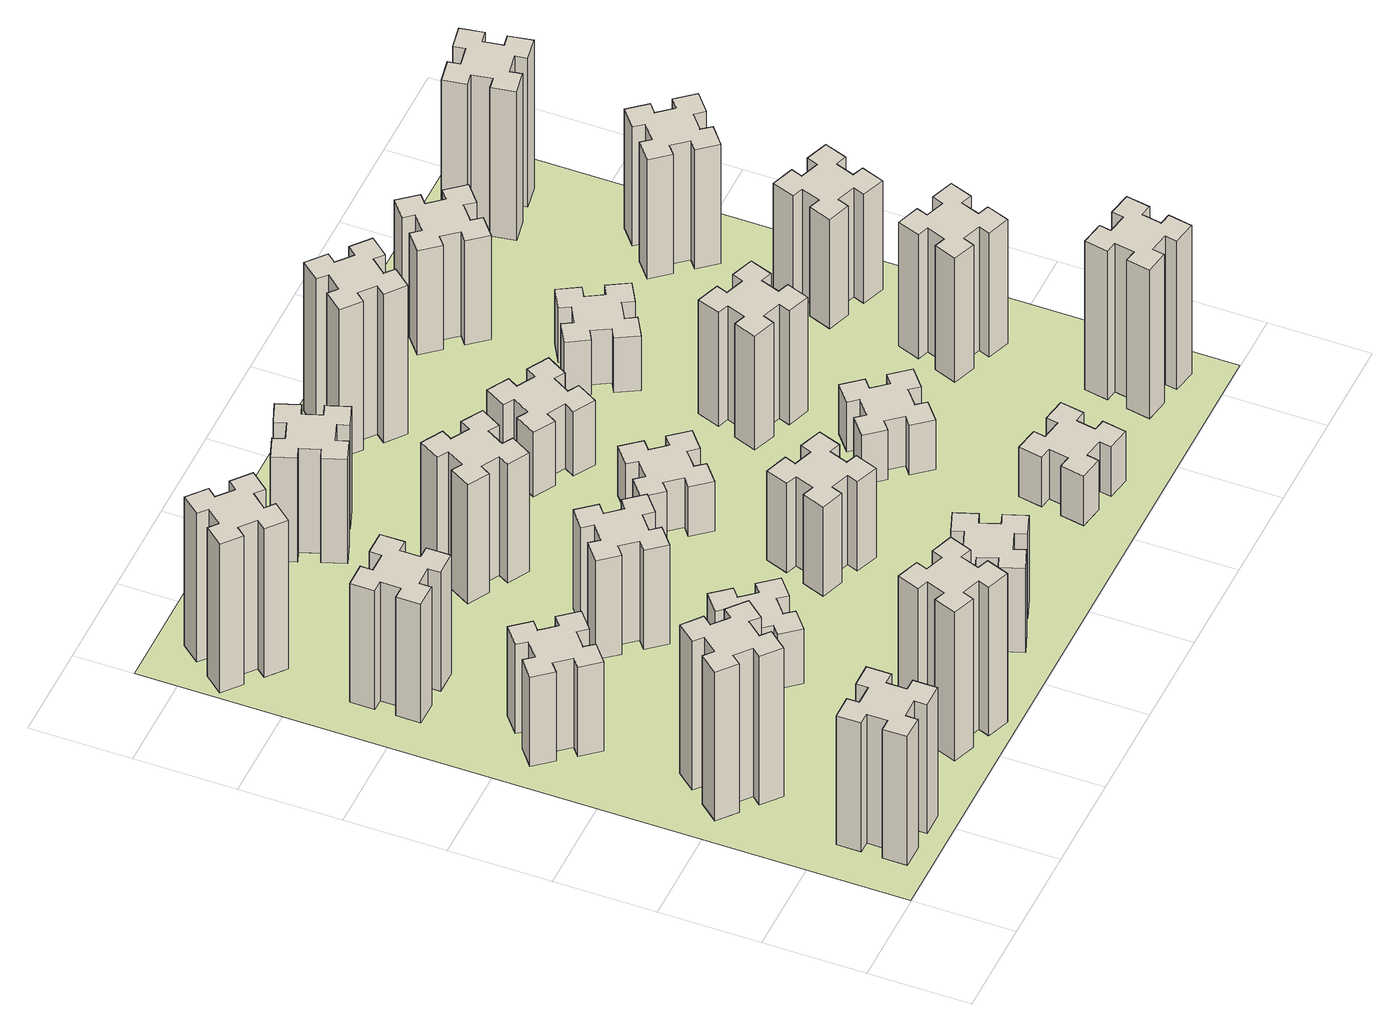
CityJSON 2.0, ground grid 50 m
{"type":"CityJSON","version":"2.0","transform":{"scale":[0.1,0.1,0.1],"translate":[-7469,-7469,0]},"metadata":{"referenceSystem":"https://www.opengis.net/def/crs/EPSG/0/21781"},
"CityObjects":{
"building1":{"type":"Building","attributes":{"class":"1000","function":"1000","usage":"1000","yearOfConstruction":2016,"roofType":"1000","measuredHeight":78,"storeysAboveGround":30,"storeysBelowGround":0},"geometry":[{"type":"Solid","lod":"1","boundaries":[[[[0,1,2,3,4,5,6,7,8,9,10,11,12,13,14,15,16,17,18,19]],[[17,16,20,21]],[[16,15,22,20]],[[15,14,23,22]],[[14,13,24,23]],[[13,12,25,24]],[[12,11,26,25]],[[11,10,27,26]],[[10,9,28,27]],[[9,8,29,28]],[[8,7,30,29]],[[7,6,31,30]],[[6,5,32,31]],[[5,4,33,32]],[[4,3,34,33]],[[3,2,35,34]],[[2,1,36,35]],[[1,0,37,36]],[[0,19,38,37]],[[19,18,39,38]],[[18,17,21,39]],[[24,25,26,27,28,29,30,31,32,33,34,35,36,37,38,39,21,20,22,23]]]]}]},
"building2":{"type":"Building","attributes":{"class":"1000","function":"1000","usage":"1000","yearOfConstruction":2016,"roofType":"1000","measuredHeight":90,"storeysAboveGround":30,"storeysBelowGround":0},"geometry":[{"type":"Solid","lod":"1","boundaries":[[[[40,41,42,43,44,45,46,47,48,49,50,51,52,53,54,55,56,57,58,59]],[[57,56,60,61]],[[56,55,62,60]],[[55,54,63,62]],[[54,53,64,63]],[[53,52,65,64]],[[52,51,66,65]],[[51,50,67,66]],[[50,49,68,67]],[[49,48,69,68]],[[48,47,70,69]],[[47,46,71,70]],[[46,45,72,71]],[[45,44,73,72]],[[44,43,74,73]],[[43,42,75,74]],[[42,41,76,75]],[[41,40,77,76]],[[40,59,78,77]],[[59,58,79,78]],[[58,57,61,79]],[[64,65,66,67,68,69,70,71,72,73,74,75,76,77,78,79,61,60,62,63]]]]}]},
"building3":{"type":"Building","attributes":{"class":"1000","function":"1000","usage":"1000","yearOfConstruction":2016,"roofType":"1000","measuredHeight":54,"storeysAboveGround":30,"storeysBelowGround":0},"geometry":[{"type":"Solid","lod":"1","boundaries":[[[[80,81,82,83,84,85,86,87,88,89,90,91,92,93,94,95,96,97,98,99]],[[97,96,100,101]],[[96,95,102,100]],[[95,94,103,102]],[[94,93,104,103]],[[93,92,105,104]],[[92,91,106,105]],[[91,90,107,106]],[[90,89,108,107]],[[89,88,109,108]],[[88,87,110,109]],[[87,86,111,110]],[[86,85,112,111]],[[85,84,113,112]],[[84,83,114,113]],[[83,82,115,114]],[[82,81,116,115]],[[81,80,117,116]],[[80,99,118,117]],[[99,98,119,118]],[[98,97,101,119]],[[104,105,106,107,108,109,110,111,112,113,114,115,116,117,118,119,101,100,102,103]]]]}]},
"building4":{"type":"Building","attributes":{"class":"1000","function":"1000","usage":"1000","yearOfConstruction":2016,"roofType":"1000","measuredHeight":72,"storeysAboveGround":30,"storeysBelowGround":0},"geometry":[{"type":"Solid","lod":"1","boundaries":[[[[120,121,122,123,124,125,126,127,128,129,130,131,132,133,134,135,136,137,138,139]],[[137,136,140,141]],[[136,135,142,140]],[[135,134,143,142]],[[134,133,144,143]],[[133,132,145,144]],[[132,131,146,145]],[[131,130,147,146]],[[130,129,148,147]],[[129,128,149,148]],[[128,127,150,149]],[[127,126,151,150]],[[126,125,152,151]],[[125,124,153,152]],[[124,123,154,153]],[[123,122,155,154]],[[122,121,156,155]],[[121,120,157,156]],[[120,139,158,157]],[[139,138,159,158]],[[138,137,141,159]],[[144,145,146,147,148,149,150,151,152,153,154,155,156,157,158,159,141,140,142,143]]]]}]},
"building5":{"type":"Building","attributes":{"class":"1000","function":"1000","usage":"1000","yearOfConstruction":2016,"roofType":"1000","measuredHeight":90,"storeysAboveGround":30,"storeysBelowGround":0},"geometry":[{"type":"Solid","lod":"1","boundaries":[[[[160,161,162,163,164,165,166,167,168,169,170,171,172,173,174,175,176,177,178,179]],[[177,176,180,181]],[[176,175,182,180]],[[175,174,183,182]],[[174,173,184,183]],[[173,172,185,184]],[[172,171,186,185]],[[171,170,187,186]],[[170,169,188,187]],[[169,168,189,188]],[[168,167,190,189]],[[167,166,191,190]],[[166,165,192,191]],[[165,164,193,192]],[[164,163,194,193]],[[163,162,195,194]],[[162,161,196,195]],[[161,160,197,196]],[[160,179,198,197]],[[179,178,199,198]],[[178,177,181,199]],[[184,185,186,187,188,189,190,191,192,193,194,195,196,197,198,199,181,180,182,183]]]]}]},
"building6":{"type":"Building","attributes":{"class":"1000","function":"1000","usage":"1000","yearOfConstruction":2016,"roofType":"1000","measuredHeight":90,"storeysAboveGround":30,"storeysBelowGround":0},"geometry":[{"type":"Solid","lod":"1","boundaries":[[[[200,201,202,203,204,205,206,207,208,209,210,211,212,213,214,215,216,217,218,219]],[[217,216,220,221]],[[216,215,222,220]],[[215,214,223,222]],[[214,213,224,223]],[[213,212,225,224]],[[212,211,226,225]],[[211,210,227,226]],[[210,209,228,227]],[[209,208,229,228]],[[208,207,230,229]],[[207,206,231,230]],[[206,205,232,231]],[[205,204,233,232]],[[204,203,234,233]],[[203,202,235,234]],[[202,201,236,235]],[[201,200,237,236]],[[200,219,238,237]],[[219,218,239,238]],[[218,217,221,239]],[[224,225,226,227,228,229,230,231,232,233,234,235,236,237,238,239,221,220,222,223]]]]}]},
"building7":{"type":"Building","attributes":{"class":"1000","function":"1000","usage":"1000","yearOfConstruction":2016,"roofType":"1000","measuredHeight":33,"storeysAboveGround":30,"storeysBelowGround":0},"geometry":[{"type":"Solid","lod":"1","boundaries":[[[[240,241,242,243,244,245,246,247,248,249,250,251,252,253,254,255,256,257,258,259]],[[257,256,260,261]],[[256,255,262,260]],[[255,254,263,262]],[[254,253,264,263]],[[253,252,265,264]],[[252,251,266,265]],[[251,250,267,266]],[[250,249,268,267]],[[249,248,269,268]],[[248,247,270,269]],[[247,246,271,270]],[[246,245,272,271]],[[245,244,273,272]],[[244,243,274,273]],[[243,242,275,274]],[[242,241,276,275]],[[241,240,277,276]],[[240,259,278,277]],[[259,258,279,278]],[[258,257,261,279]],[[264,265,266,267,268,269,270,271,272,273,274,275,276,277,278,279,261,260,262,263]]]]}]},
"building8":{"type":"Building","attributes":{"class":"1000","function":"1000","usage":"1000","yearOfConstruction":2016,"roofType":"1000","measuredHeight":60,"storeysAboveGround":30,"storeysBelowGround":0},"geometry":[{"type":"Solid","lod":"1","boundaries":[[[[280,281,282,283,284,285,286,287,288,289,290,291,292,293,294,295,296,297,298,299]],[[297,296,300,301]],[[296,295,302,300]],[[295,294,303,302]],[[294,293,304,303]],[[293,292,305,304]],[[292,291,306,305]],[[291,290,307,306]],[[290,289,308,307]],[[289,288,309,308]],[[288,287,310,309]],[[287,286,311,310]],[[286,285,312,311]],[[285,284,313,312]],[[284,283,314,313]],[[283,282,315,314]],[[282,281,316,315]],[[281,280,317,316]],[[280,299,318,317]],[[299,298,319,318]],[[298,297,301,319]],[[304,305,306,307,308,309,310,311,312,313,314,315,316,317,318,319,301,300,302,303]]]]}]},
"building9":{"type":"Building","attributes":{"class":"1000","function":"1000","usage":"1000","yearOfConstruction":2016,"roofType":"1000","measuredHeight":51,"storeysAboveGround":30,"storeysBelowGround":0},"geometry":[{"type":"Solid","lod":"1","boundaries":[[[[320,321,322,323,324,325,326,327,328,329,330,331,332,333,334,335,336,337,338,339]],[[337,336,340,341]],[[336,335,342,340]],[[335,334,343,342]],[[334,333,344,343]],[[333,332,345,344]],[[332,331,346,345]],[[331,330,347,346]],[[330,329,348,347]],[[329,328,349,348]],[[328,327,350,349]],[[327,326,351,350]],[[326,325,352,351]],[[325,324,353,352]],[[324,323,354,353]],[[323,322,355,354]],[[322,321,356,355]],[[321,320,357,356]],[[320,339,358,357]],[[339,338,359,358]],[[338,337,341,359]],[[344,345,346,347,348,349,350,351,352,353,354,355,356,357,358,359,341,340,342,343]]]]}]},
"building10":{"type":"Building","attributes":{"class":"1000","function":"1000","usage":"1000","yearOfConstruction":2016,"roofType":"1000","measuredHeight":72,"storeysAboveGround":30,"storeysBelowGround":0},"geometry":[{"type":"Solid","lod":"1","boundaries":[[[[360,361,362,363,364,365,366,367,368,369,370,371,372,373,374,375,376,377,378,379]],[[377,376,380,381]],[[376,375,382,380]],[[375,374,383,382]],[[374,373,384,383]],[[373,372,385,384]],[[372,371,386,385]],[[371,370,387,386]],[[370,369,388,387]],[[369,368,389,388]],[[368,367,390,389]],[[367,366,391,390]],[[366,365,392,391]],[[365,364,393,392]],[[364,363,394,393]],[[363,362,395,394]],[[362,361,396,395]],[[361,360,397,396]],[[360,379,398,397]],[[379,378,399,398]],[[378,377,381,399]],[[384,385,386,387,388,389,390,391,392,393,394,395,396,397,398,399,381,380,382,383]]]]}]},
"building11":{"type":"Building","attributes":{"class":"1000","function":"1000","usage":"1000","yearOfConstruction":2016,"roofType":"1000","measuredHeight":63,"storeysAboveGround":30,"storeysBelowGround":0},"geometry":[{"type":"Solid","lod":"1","boundaries":[[[[400,401,402,403,404,405,406,407,408,409,410,411,412,413,414,415,416,417,418,419]],[[417,416,420,421]],[[416,415,422,420]],[[415,414,423,422]],[[414,413,424,423]],[[413,412,425,424]],[[412,411,426,425]],[[411,410,427,426]],[[410,409,428,427]],[[409,408,429,428]],[[408,407,430,429]],[[407,406,431,430]],[[406,405,432,431]],[[405,404,433,432]],[[404,403,434,433]],[[403,402,435,434]],[[402,401,436,435]],[[401,400,437,436]],[[400,419,438,437]],[[419,418,439,438]],[[418,417,421,439]],[[424,425,426,427,428,429,430,431,432,433,434,435,436,437,438,439,421,420,422,423]]]]}]},
"building12":{"type":"Building","attributes":{"class":"1000","function":"1000","usage":"1000","yearOfConstruction":2016,"roofType":"1000","measuredHeight":54,"storeysAboveGround":30,"storeysBelowGround":0},"geometry":[{"type":"Solid","lod":"1","boundaries":[[[[440,441,442,443,444,445,446,447,448,449,450,451,452,453,454,455,456,457,458,459]],[[457,456,460,461]],[[456,455,462,460]],[[455,454,463,462]],[[454,453,464,463]],[[453,452,465,464]],[[452,451,466,465]],[[451,450,467,466]],[[450,449,468,467]],[[449,448,469,468]],[[448,447,470,469]],[[447,446,471,470]],[[446,445,472,471]],[[445,444,473,472]],[[444,443,474,473]],[[443,442,475,474]],[[442,441,476,475]],[[441,440,477,476]],[[440,459,478,477]],[[459,458,479,478]],[[458,457,461,479]],[[464,465,466,467,468,469,470,471,472,473,474,475,476,477,478,479,461,460,462,463]]]]}]},
"building13":{"type":"Building","attributes":{"class":"1000","function":"1000","usage":"1000","yearOfConstruction":2016,"roofType":"1000","measuredHeight":30,"storeysAboveGround":30,"storeysBelowGround":0},"geometry":[{"type":"Solid","lod":"1","boundaries":[[[[480,481,482,483,484,485,486,487,488,489,490,491,492,493,494,495,496,497,498,499]],[[497,496,500,501]],[[496,495,502,500]],[[495,494,503,502]],[[494,493,504,503]],[[493,492,505,504]],[[492,491,506,505]],[[491,490,507,506]],[[490,489,508,507]],[[489,488,509,508]],[[488,487,510,509]],[[487,486,511,510]],[[486,485,512,511]],[[485,484,513,512]],[[484,483,514,513]],[[483,482,515,514]],[[482,481,516,515]],[[481,480,517,516]],[[480,499,518,517]],[[499,498,519,518]],[[498,497,501,519]],[[504,505,506,507,508,509,510,511,512,513,514,515,516,517,518,519,501,500,502,503]]]]}]},
"building14":{"type":"Building","attributes":{"class":"1000","function":"1000","usage":"1000","yearOfConstruction":2016,"roofType":"1000","measuredHeight":39,"storeysAboveGround":30,"storeysBelowGround":0},"geometry":[{"type":"Solid","lod":"1","boundaries":[[[[520,521,522,523,524,525,526,527,528,529,530,531,532,533,534,535,536,537,538,539]],[[537,536,540,541]],[[536,535,542,540]],[[535,534,543,542]],[[534,533,544,543]],[[533,532,545,544]],[[532,531,546,545]],[[531,530,547,546]],[[530,529,548,547]],[[529,528,549,548]],[[528,527,550,549]],[[527,526,551,550]],[[526,525,552,551]],[[525,524,553,552]],[[524,523,554,553]],[[523,522,555,554]],[[522,521,556,555]],[[521,520,557,556]],[[520,539,558,557]],[[539,538,559,558]],[[538,537,541,559]],[[544,545,546,547,548,549,550,551,552,553,554,555,556,557,558,559,541,540,542,543]]]]}]},
"building15":{"type":"Building","attributes":{"class":"1000","function":"1000","usage":"1000","yearOfConstruction":2016,"roofType":"1000","measuredHeight":30,"storeysAboveGround":30,"storeysBelowGround":0},"geometry":[{"type":"Solid","lod":"1","boundaries":[[[[560,561,562,563,564,565,566,567,568,569,570,571,572,573,574,575,576,577,578,579]],[[577,576,580,581]],[[576,575,582,580]],[[575,574,583,582]],[[574,573,584,583]],[[573,572,585,584]],[[572,571,586,585]],[[571,570,587,586]],[[570,569,588,587]],[[569,568,589,588]],[[568,567,590,589]],[[567,566,591,590]],[[566,565,592,591]],[[565,564,593,592]],[[564,563,594,593]],[[563,562,595,594]],[[562,561,596,595]],[[561,560,597,596]],[[560,579,598,597]],[[579,578,599,598]],[[578,577,581,599]],[[584,585,586,587,588,589,590,591,592,593,594,595,596,597,598,599,581,580,582,583]]]]}]},
"building16":{"type":"Building","attributes":{"class":"1000","function":"1000","usage":"1000","yearOfConstruction":2016,"roofType":"1000","measuredHeight":90,"storeysAboveGround":30,"storeysBelowGround":0},"geometry":[{"type":"Solid","lod":"1","boundaries":[[[[600,601,602,603,604,605,606,607,608,609,610,611,612,613,614,615,616,617,618,619]],[[617,616,620,621]],[[616,615,622,620]],[[615,614,623,622]],[[614,613,624,623]],[[613,612,625,624]],[[612,611,626,625]],[[611,610,627,626]],[[610,609,628,627]],[[609,608,629,628]],[[608,607,630,629]],[[607,606,631,630]],[[606,605,632,631]],[[605,604,633,632]],[[604,603,634,633]],[[603,602,635,634]],[[602,601,636,635]],[[601,600,637,636]],[[600,619,638,637]],[[619,618,639,638]],[[618,617,621,639]],[[624,625,626,627,628,629,630,631,632,633,634,635,636,637,638,639,621,620,622,623]]]]}]},
"building17":{"type":"Building","attributes":{"class":"1000","function":"1000","usage":"1000","yearOfConstruction":2016,"roofType":"1000","measuredHeight":30,"storeysAboveGround":30,"storeysBelowGround":0},"geometry":[{"type":"Solid","lod":"1","boundaries":[[[[640,641,642,643,644,645,646,647,648,649,650,651,652,653,654,655,656,657,658,659]],[[657,656,660,661]],[[656,655,662,660]],[[655,654,663,662]],[[654,653,664,663]],[[653,652,665,664]],[[652,651,666,665]],[[651,650,667,666]],[[650,649,668,667]],[[649,648,669,668]],[[648,647,670,669]],[[647,646,671,670]],[[646,645,672,671]],[[645,644,673,672]],[[644,643,674,673]],[[643,642,675,674]],[[642,641,676,675]],[[641,640,677,676]],[[640,659,678,677]],[[659,658,679,678]],[[658,657,661,679]],[[664,665,666,667,668,669,670,671,672,673,674,675,676,677,678,679,661,660,662,663]]]]}]},
"building18":{"type":"Building","attributes":{"class":"1000","function":"1000","usage":"1000","yearOfConstruction":2016,"roofType":"1000","measuredHeight":69,"storeysAboveGround":30,"storeysBelowGround":0},"geometry":[{"type":"Solid","lod":"1","boundaries":[[[[680,681,682,683,684,685,686,687,688,689,690,691,692,693,694,695,696,697,698,699]],[[697,696,700,701]],[[696,695,702,700]],[[695,694,703,702]],[[694,693,704,703]],[[693,692,705,704]],[[692,691,706,705]],[[691,690,707,706]],[[690,689,708,707]],[[689,688,709,708]],[[688,687,710,709]],[[687,686,711,710]],[[686,685,712,711]],[[685,684,713,712]],[[684,683,714,713]],[[683,682,715,714]],[[682,681,716,715]],[[681,680,717,716]],[[680,699,718,717]],[[699,698,719,718]],[[698,697,701,719]],[[704,705,706,707,708,709,710,711,712,713,714,715,716,717,718,719,701,700,702,703]]]]}]},
"building19":{"type":"Building","attributes":{"class":"1000","function":"1000","usage":"1000","yearOfConstruction":2016,"roofType":"1000","measuredHeight":33,"storeysAboveGround":30,"storeysBelowGround":0},"geometry":[{"type":"Solid","lod":"1","boundaries":[[[[720,721,722,723,724,725,726,727,728,729,730,731,732,733,734,735,736,737,738,739]],[[737,736,740,741]],[[736,735,742,740]],[[735,734,743,742]],[[734,733,744,743]],[[733,732,745,744]],[[732,731,746,745]],[[731,730,747,746]],[[730,729,748,747]],[[729,728,749,748]],[[728,727,750,749]],[[727,726,751,750]],[[726,725,752,751]],[[725,724,753,752]],[[724,723,754,753]],[[723,722,755,754]],[[722,721,756,755]],[[721,720,757,756]],[[720,739,758,757]],[[739,738,759,758]],[[738,737,741,759]],[[744,745,746,747,748,749,750,751,752,753,754,755,756,757,758,759,741,740,742,743]]]]}]},
"building20":{"type":"Building","attributes":{"class":"1000","function":"1000","usage":"1000","yearOfConstruction":2016,"roofType":"1000","measuredHeight":90,"storeysAboveGround":30,"storeysBelowGround":0},"geometry":[{"type":"Solid","lod":"1","boundaries":[[[[760,761,762,763,764,765,766,767,768,769,770,771,772,773,774,775,776,777,778,779]],[[777,776,780,781]],[[776,775,782,780]],[[775,774,783,782]],[[774,773,784,783]],[[773,772,785,784]],[[772,771,786,785]],[[771,770,787,786]],[[770,769,788,787]],[[769,768,789,788]],[[768,767,790,789]],[[767,766,791,790]],[[766,765,792,791]],[[765,764,793,792]],[[764,763,794,793]],[[763,762,795,794]],[[762,761,796,795]],[[761,760,797,796]],[[760,779,798,797]],[[779,778,799,798]],[[778,777,781,799]],[[784,785,786,787,788,789,790,791,792,793,794,795,796,797,798,799,781,780,782,783]]]]}]},
"building21":{"type":"Building","attributes":{"class":"1000","function":"1000","usage":"1000","yearOfConstruction":2016,"roofType":"1000","measuredHeight":63,"storeysAboveGround":30,"storeysBelowGround":0},"geometry":[{"type":"Solid","lod":"1","boundaries":[[[[800,801,802,803,804,805,806,807,808,809,810,811,812,813,814,815,816,817,818,819]],[[817,816,820,821]],[[816,815,822,820]],[[815,814,823,822]],[[814,813,824,823]],[[813,812,825,824]],[[812,811,826,825]],[[811,810,827,826]],[[810,809,828,827]],[[809,808,829,828]],[[808,807,830,829]],[[807,806,831,830]],[[806,805,832,831]],[[805,804,833,832]],[[804,803,834,833]],[[803,802,835,834]],[[802,801,836,835]],[[801,800,837,836]],[[800,819,838,837]],[[819,818,839,838]],[[818,817,821,839]],[[824,825,826,827,828,829,830,831,832,833,834,835,836,837,838,839,821,820,822,823]]]]}]},
"building22":{"type":"Building","attributes":{"class":"1000","function":"1000","usage":"1000","yearOfConstruction":2016,"roofType":"1000","measuredHeight":75,"storeysAboveGround":30,"storeysBelowGround":0},"geometry":[{"type":"Solid","lod":"1","boundaries":[[[[840,841,842,843,844,845,846,847,848,849,850,851,852,853,854,855,856,857,858,859]],[[857,856,860,861]],[[856,855,862,860]],[[855,854,863,862]],[[854,853,864,863]],[[853,852,865,864]],[[852,851,866,865]],[[851,850,867,866]],[[850,849,868,867]],[[849,848,869,868]],[[848,847,870,869]],[[847,846,871,870]],[[846,845,872,871]],[[845,844,873,872]],[[844,843,874,873]],[[843,842,875,874]],[[842,841,876,875]],[[841,840,877,876]],[[840,859,878,877]],[[859,858,879,878]],[[858,857,861,879]],[[864,865,866,867,868,869,870,871,872,873,874,875,876,877,878,879,861,860,862,863]]]]}]},
"building23":{"type":"Building","attributes":{"class":"1000","function":"1000","usage":"1000","yearOfConstruction":2016,"roofType":"1000","measuredHeight":66,"storeysAboveGround":30,"storeysBelowGround":0},"geometry":[{"type":"Solid","lod":"1","boundaries":[[[[880,881,882,883,884,885,886,887,888,889,890,891,892,893,894,895,896,897,898,899]],[[897,896,900,901]],[[896,895,902,900]],[[895,894,903,902]],[[894,893,904,903]],[[893,892,905,904]],[[892,891,906,905]],[[891,890,907,906]],[[890,889,908,907]],[[889,888,909,908]],[[888,887,910,909]],[[887,886,911,910]],[[886,885,912,911]],[[885,884,913,912]],[[884,883,914,913]],[[883,882,915,914]],[[882,881,916,915]],[[881,880,917,916]],[[880,899,918,917]],[[899,898,919,918]],[[898,897,901,919]],[[904,905,906,907,908,909,910,911,912,913,914,915,916,917,918,919,901,900,902,903]]]]}]},
"building24":{"type":"Building","attributes":{"class":"1000","function":"1000","usage":"1000","yearOfConstruction":2016,"roofType":"1000","measuredHeight":72,"storeysAboveGround":30,"storeysBelowGround":0},"geometry":[{"type":"Solid","lod":"1","boundaries":[[[[920,921,922,923,924,925,926,927,928,929,930,931,932,933,934,935,936,937,938,939]],[[937,936,940,941]],[[936,935,942,940]],[[935,934,943,942]],[[934,933,944,943]],[[933,932,945,944]],[[932,931,946,945]],[[931,930,947,946]],[[930,929,948,947]],[[929,928,949,948]],[[928,927,950,949]],[[927,926,951,950]],[[926,925,952,951]],[[925,924,953,952]],[[924,923,954,953]],[[923,922,955,954]],[[922,921,956,955]],[[921,920,957,956]],[[920,939,958,957]],[[939,938,959,958]],[[938,937,941,959]],[[944,945,946,947,948,949,950,951,952,953,954,955,956,957,958,959,941,940,942,943]]]]}]},
"building25":{"type":"Building","attributes":{"class":"1000","function":"1000","usage":"1000","yearOfConstruction":2016,"roofType":"1000","measuredHeight":90,"storeysAboveGround":30,"storeysBelowGround":0},"geometry":[{"type":"Solid","lod":"1","boundaries":[[[[960,961,962,963,964,965,966,967,968,969,970,971,972,973,974,975,976,977,978,979]],[[977,976,980,981]],[[976,975,982,980]],[[975,974,983,982]],[[974,973,984,983]],[[973,972,985,984]],[[972,971,986,985]],[[971,970,987,986]],[[970,969,988,987]],[[969,968,989,988]],[[968,967,990,989]],[[967,966,991,990]],[[966,965,992,991]],[[965,964,993,992]],[[964,963,994,993]],[[963,962,995,994]],[[962,961,996,995]],[[961,960,997,996]],[[960,979,998,997]],[[979,978,999,998]],[[978,977,981,999]],[[984,985,986,987,988,989,990,991,992,993,994,995,996,997,998,999,981,980,982,983]]]]}]},
"landuse1":{"type":"LandUse","attributes":{"name":"plot1","function":"1010"},"geometry":[{"type":"MultiSurface","lod":"1","boundaries":[[[1000,1001,1002,1003]]]}]}
},
"vertices":[
[265,325,0],[265,225,0],[205,225,0],[205,105,0],[325,105,0],[325,165,0],[425,165,0],[425,105,0],[545,105,0],[545,225,0],[485,225,0],[485,325,0],[545,325,0],[545,445,0],[425,445,0],[425,385,0],[325,385,0],[325,445,0],[205,445,0],[205,325,0],[325,385,780],[325,445,780],[425,385,780],[425,445,780],[545,445,780],[545,325,780],[485,325,780],[485,225,780],[545,225,780],[545,105,780],[425,105,780],[425,165,780],[325,165,780],[325,105,780],[205,105,780],[205,225,780],[265,225,780],[265,325,780],[205,325,780],[205,445,780],
[484,1067,0],[408,1132,0],[446,1178,0],[354,1255,0],[277,1163,0],[323,1124,0],[259,1048,0],[213,1086,0],[136,994,0],[228,917,0],[266,963,0],[343,899,0],[304,853,0],[396,776,0],[473,868,0],[427,906,0],[492,983,0],[538,944,0],[615,1036,0],[523,1113,0],[492,983,900],[538,944,900],[427,906,900],[473,868,900],[396,776,900],[304,853,900],[343,899,900],[266,963,900],[228,917,900],[136,994,900],[213,1086,900],[259,1048,900],[323,1124,900],[277,1163,900],[354,1255,900],[446,1178,900],[408,1132,900],[484,1067,900],[523,1113,900],[615,1036,900],
[492,1888,0],[427,1964,0],[473,2003,0],[396,2095,0],[304,2018,0],[343,1972,0],[266,1907,0],[228,1953,0],[136,1876,0],[213,1784,0],[259,1823,0],[323,1746,0],[277,1708,0],[354,1616,0],[446,1693,0],[408,1739,0],[484,1803,0],[523,1757,0],[615,1834,0],[538,1926,0],[484,1803,540],[523,1757,540],[408,1739,540],[446,1693,540],[354,1616,540],[277,1708,540],[323,1746,540],[259,1823,540],[213,1784,540],[136,1876,540],[228,1953,540],[266,1907,540],[343,1972,540],[304,2018,540],[396,2095,540],[473,2003,540],[427,1964,540],[492,1888,540],[538,1926,540],[615,1834,540],
[485,2545,0],[485,2645,0],[545,2645,0],[545,2765,0],[425,2765,0],[425,2705,0],[325,2705,0],[325,2765,0],[205,2765,0],[205,2645,0],[265,2645,0],[265,2545,0],[205,2545,0],[205,2425,0],[325,2425,0],[325,2485,0],[425,2485,0],[425,2425,0],[545,2425,0],[545,2545,0],[425,2485,720],[425,2425,720],[325,2485,720],[325,2425,720],[205,2425,720],[205,2545,720],[265,2545,720],[265,2645,720],[205,2645,720],[205,2765,720],[325,2765,720],[325,2705,720],[425,2705,720],[425,2765,720],[545,2765,720],[545,2645,720],[485,2645,720],[485,2545,720],[545,2545,720],[545,2425,720],
[1029,360,0],[995,266,0],[939,287,0],[897,174,0],[1010,133,0],[1031,189,0],[1125,155,0],[1104,99,0],[1217,57,0],[1258,170,0],[1202,191,0],[1236,285,0],[1292,264,0],[1333,377,0],[1220,418,0],[1200,362,0],[1106,396,0],[1127,452,0],[1014,493,0],[973,380,0],[1106,396,900],[1127,452,900],[1200,362,900],[1220,418,900],[1333,377,900],[1292,264,900],[1236,285,900],[1202,191,900],[1258,170,900],[1217,57,900],[1104,99,900],[1125,155,900],[1031,189,900],[1010,133,900],[897,174,900],[939,287,900],[995,266,900],[1029,360,900],[973,380,900],[1014,493,900],
[384,3387,0],[308,3452,0],[346,3498,0],[254,3575,0],[177,3483,0],[223,3444,0],[159,3368,0],[113,3406,0],[36,3314,0],[128,3237,0],[166,3283,0],[243,3219,0],[204,3173,0],[296,3096,0],[373,3188,0],[327,3226,0],[392,3303,0],[438,3264,0],[515,3356,0],[423,3433,0],[392,3303,900],[438,3264,900],[327,3226,900],[373,3188,900],[296,3096,900],[204,3173,900],[243,3219,900],[166,3283,900],[128,3237,900],[36,3314,900],[113,3406,900],[159,3368,900],[223,3444,900],[177,3483,900],[254,3575,900],[346,3498,900],[308,3452,900],[384,3387,900],[423,3433,900],[515,3356,900],
[1083,1332,0],[1006,1267,0],[968,1313,0],[876,1236,0],[953,1144,0],[999,1183,0],[1063,1106,0],[1017,1068,0],[1094,976,0],[1186,1053,0],[1148,1099,0],[1224,1163,0],[1263,1117,0],[1355,1194,0],[1278,1286,0],[1232,1248,0],[1167,1324,0],[1213,1363,0],[1136,1455,0],[1044,1378,0],[1167,1324,330],[1213,1363,330],[1232,1248,330],[1278,1286,330],[1355,1194,330],[1263,1117,330],[1224,1163,330],[1148,1099,330],[1186,1053,330],[1094,976,330],[1017,1068,330],[1063,1106,330],[999,1183,330],[953,1144,330],[876,1236,330],[968,1313,330],[1006,1267,330],[1083,1332,330],[1044,1378,330],[1136,1455,330],
[1083,1972,0],[1006,1907,0],[968,1953,0],[876,1876,0],[953,1784,0],[999,1823,0],[1063,1746,0],[1017,1708,0],[1094,1616,0],[1186,1693,0],[1148,1739,0],[1224,1803,0],[1263,1757,0],[1355,1834,0],[1278,1926,0],[1232,1888,0],[1167,1964,0],[1213,2003,0],[1136,2095,0],[1044,2018,0],[1167,1964,600],[1213,2003,600],[1232,1888,600],[1278,1926,600],[1355,1834,600],[1263,1757,600],[1224,1803,600],[1148,1739,600],[1186,1693,600],[1094,1616,600],[1017,1708,600],[1063,1746,600],[999,1823,600],[953,1784,600],[876,1876,600],[968,1953,600],[1006,1907,600],[1083,1972,600],[1044,2018,600],[1136,2095,600],
[1765,496,0],[1671,462,0],[1650,518,0],[1537,477,0],[1579,364,0],[1635,385,0],[1669,291,0],[1613,270,0],[1654,157,0],[1767,199,0],[1746,255,0],[1840,289,0],[1860,233,0],[1973,274,0],[1932,387,0],[1876,366,0],[1842,460,0],[1898,480,0],[1857,593,0],[1744,552,0],[1842,460,510],[1898,480,510],[1876,366,510],[1932,387,510],[1973,274,510],[1860,233,510],[1840,289,510],[1746,255,510],[1767,199,510],[1654,157,510],[1613,270,510],[1669,291,510],[1635,385,510],[1579,364,510],[1537,477,510],[1650,518,510],[1671,462,510],[1765,496,510],[1744,552,510],[1857,593,510],
[1314,2666,0],[1227,2716,0],[1257,2768,0],[1153,2828,0],[1093,2724,0],[1145,2694,0],[1095,2607,0],[1043,2637,0],[983,2533,0],[1087,2473,0],[1117,2525,0],[1204,2475,0],[1174,2423,0],[1278,2363,0],[1338,2467,0],[1286,2497,0],[1336,2584,0],[1388,2554,0],[1448,2658,0],[1344,2718,0],[1336,2584,720],[1388,2554,720],[1286,2497,720],[1338,2467,720],[1278,2363,720],[1174,2423,720],[1204,2475,720],[1117,2525,720],[1087,2473,720],[983,2533,720],[1043,2637,720],[1095,2607,720],[1145,2694,720],[1093,2724,720],[1153,2828,720],[1257,2768,720],[1227,2716,720],[1314,2666,720],[1344,2718,720],[1448,2658,720],
[1125,3456,0],[1031,3422,0],[1010,3478,0],[897,3437,0],[939,3324,0],[995,3345,0],[1029,3251,0],[973,3230,0],[1014,3117,0],[1127,3159,0],[1106,3215,0],[1200,3249,0],[1220,3193,0],[1333,3234,0],[1292,3347,0],[1236,3326,0],[1202,3420,0],[1258,3440,0],[1217,3553,0],[1104,3512,0],[1202,3420,630],[1258,3440,630],[1236,3326,630],[1292,3347,630],[1333,3234,630],[1220,3193,630],[1200,3249,630],[1106,3215,630],[1127,3159,630],[1014,3117,630],[973,3230,630],[1029,3251,630],[995,3345,630],[939,3324,630],[897,3437,630],[1010,3478,630],[1031,3422,630],[1125,3456,630],[1104,3512,630],[1217,3553,630],
[1769,1300,0],[1735,1206,0],[1679,1227,0],[1637,1114,0],[1750,1073,0],[1771,1129,0],[1865,1095,0],[1844,1039,0],[1957,997,0],[1998,1110,0],[1942,1131,0],[1976,1225,0],[2032,1204,0],[2073,1317,0],[1960,1358,0],[1940,1302,0],[1846,1336,0],[1867,1392,0],[1754,1433,0],[1713,1320,0],[1846,1336,540],[1867,1392,540],[1940,1302,540],[1960,1358,540],[2073,1317,540],[2032,1204,540],[1976,1225,540],[1942,1131,540],[1998,1110,540],[1957,997,540],[1844,1039,540],[1865,1095,540],[1771,1129,540],[1750,1073,540],[1637,1114,540],[1679,1227,540],[1735,1206,540],[1769,1300,540],[1713,1320,540],[1754,1433,540],
[1972,1988,0],[1907,2064,0],[1953,2103,0],[1876,2195,0],[1784,2118,0],[1823,2072,0],[1746,2007,0],[1708,2053,0],[1616,1976,0],[1693,1884,0],[1739,1923,0],[1803,1846,0],[1757,1808,0],[1834,1716,0],[1926,1793,0],[1888,1839,0],[1964,1903,0],[2003,1857,0],[2095,1934,0],[2018,2026,0],[1964,1903,300],[2003,1857,300],[1888,1839,300],[1926,1793,300],[1834,1716,300],[1757,1808,300],[1803,1846,300],[1739,1923,300],[1693,1884,300],[1616,1976,300],[1708,2053,300],[1746,2007,300],[1823,2072,300],[1784,2118,300],[1876,2195,300],[1953,2103,300],[1907,2064,300],[1972,1988,300],[2018,2026,300],[2095,1934,300],
[2026,2497,0],[2076,2584,0],[2128,2554,0],[2188,2658,0],[2084,2718,0],[2054,2666,0],[1967,2716,0],[1997,2768,0],[1893,2828,0],[1833,2724,0],[1885,2694,0],[1835,2607,0],[1783,2637,0],[1723,2533,0],[1827,2473,0],[1857,2525,0],[1944,2475,0],[1914,2423,0],[2018,2363,0],[2078,2467,0],[1944,2475,390],[1914,2423,390],[1857,2525,390],[1827,2473,390],[1723,2533,390],[1783,2637,390],[1835,2607,390],[1885,2694,390],[1833,2724,390],[1893,2828,390],[1997,2768,390],[1967,2716,390],[2054,2666,390],[2084,2718,390],[2188,2658,390],[2128,2554,390],[2076,2584,390],[2026,2497,390],[2078,2467,390],[2018,2363,390],
[2596,444,0],[2578,345,0],[2519,356,0],[2498,237,0],[2617,217,0],[2627,276,0],[2725,258,0],[2715,199,0],[2833,178,0],[2854,297,0],[2795,307,0],[2812,405,0],[2871,395,0],[2892,513,0],[2774,534,0],[2764,475,0],[2665,492,0],[2676,551,0],[2557,572,0],[2537,454,0],[2665,492,300],[2676,551,300],[2764,475,300],[2774,534,300],[2892,513,300],[2871,395,300],[2812,405,300],[2795,307,300],[2854,297,300],[2833,178,300],[2715,199,300],[2725,258,300],[2627,276,300],[2617,217,300],[2498,237,300],[2519,356,300],[2578,345,300],[2596,444,300],[2537,454,300],[2557,572,300],
[1746,3383,0],[1823,3319,0],[1784,3273,0],[1876,3196,0],[1953,3288,0],[1907,3326,0],[1972,3403,0],[2018,3364,0],[2095,3456,0],[2003,3533,0],[1964,3487,0],[1888,3552,0],[1926,3598,0],[1834,3675,0],[1757,3583,0],[1803,3544,0],[1739,3468,0],[1693,3506,0],[1616,3414,0],[1708,3337,0],[1739,3468,900],[1693,3506,900],[1803,3544,900],[1757,3583,900],[1834,3675,900],[1926,3598,900],[1888,3552,900],[1964,3487,900],[2003,3533,900],[2095,3456,900],[2018,3364,900],[1972,3403,900],[1907,3326,900],[1953,3288,900],[1876,3196,900],[1784,3273,900],[1823,3319,900],[1746,3383,900],[1708,3337,900],[1616,3414,900],
[2628,1099,0],[2704,1163,0],[2743,1117,0],[2835,1194,0],[2758,1286,0],[2712,1248,0],[2647,1324,0],[2693,1363,0],[2616,1455,0],[2524,1378,0],[2563,1332,0],[2486,1267,0],[2448,1313,0],[2356,1236,0],[2433,1144,0],[2479,1183,0],[2543,1106,0],[2497,1068,0],[2574,976,0],[2666,1053,0],[2543,1106,300],[2497,1068,300],[2479,1183,300],[2433,1144,300],[2356,1236,300],[2448,1313,300],[2486,1267,300],[2563,1332,300],[2524,1378,300],[2616,1455,300],[2693,1363,300],[2647,1324,300],[2712,1248,300],[2758,1286,300],[2835,1194,300],[2743,1117,300],[2704,1163,300],[2628,1099,300],[2666,1053,300],[2574,976,300],
[2682,1771,0],[2716,1865,0],[2772,1844,0],[2813,1957,0],[2700,1998,0],[2680,1942,0],[2586,1976,0],[2607,2032,0],[2494,2073,0],[2453,1960,0],[2509,1940,0],[2475,1846,0],[2419,1867,0],[2377,1754,0],[2490,1713,0],[2511,1769,0],[2605,1735,0],[2584,1679,0],[2697,1637,0],[2738,1750,0],[2605,1735,690],[2584,1679,690],[2511,1769,690],[2490,1713,690],[2377,1754,690],[2419,1867,690],[2475,1846,690],[2509,1940,690],[2453,1960,690],[2494,2073,690],[2607,2032,690],[2586,1976,690],[2680,1942,690],[2700,1998,690],[2813,1957,690],[2772,1844,690],[2716,1865,690],[2682,1771,690],[2738,1750,690],[2697,1637,690],
[2475,2584,0],[2525,2497,0],[2473,2467,0],[2533,2363,0],[2637,2423,0],[2607,2475,0],[2694,2525,0],[2724,2473,0],[2828,2533,0],[2768,2637,0],[2716,2607,0],[2666,2694,0],[2718,2724,0],[2658,2828,0],[2554,2768,0],[2584,2716,0],[2497,2666,0],[2467,2718,0],[2363,2658,0],[2423,2554,0],[2497,2666,330],[2467,2718,330],[2584,2716,330],[2554,2768,330],[2658,2828,330],[2718,2724,330],[2666,2694,330],[2716,2607,330],[2768,2637,330],[2828,2533,330],[2724,2473,330],[2694,2525,330],[2607,2475,330],[2637,2423,330],[2533,2363,330],[2473,2467,330],[2525,2497,330],[2475,2584,330],[2423,2554,330],[2363,2658,330],
[3504,475,0],[3405,492,0],[3416,551,0],[3297,572,0],[3277,454,0],[3336,444,0],[3318,345,0],[3259,356,0],[3238,237,0],[3357,217,0],[3367,276,0],[3465,258,0],[3455,199,0],[3573,178,0],[3594,297,0],[3535,307,0],[3552,405,0],[3611,395,0],[3632,513,0],[3514,534,0],[3552,405,900],[3611,395,900],[3535,307,900],[3594,297,900],[3573,178,900],[3455,199,900],[3465,258,900],[3367,276,900],[3357,217,900],[3238,237,900],[3259,356,900],[3318,345,900],[3336,444,900],[3277,454,900],[3297,572,900],[3416,551,900],[3405,492,900],[3504,475,900],[3514,534,900],[3632,513,900],
[2712,3368,0],[2647,3444,0],[2693,3483,0],[2616,3575,0],[2524,3498,0],[2563,3452,0],[2486,3387,0],[2448,3433,0],[2356,3356,0],[2433,3264,0],[2479,3303,0],[2543,3226,0],[2497,3188,0],[2574,3096,0],[2666,3173,0],[2628,3219,0],[2704,3283,0],[2743,3237,0],[2835,3314,0],[2758,3406,0],[2704,3283,630],[2743,3237,630],[2628,3219,630],[2666,3173,630],[2574,3096,630],[2497,3188,630],[2543,3226,630],[2479,3303,630],[2433,3264,630],[2356,3356,630],[2448,3433,630],[2486,3387,630],[2563,3452,630],[2524,3498,630],[2616,3575,630],[2693,3483,630],[2647,3444,630],[2712,3368,630],[2758,3406,630],[2835,3314,630],
[3251,1129,0],[3345,1095,0],[3324,1039,0],[3437,997,0],[3478,1110,0],[3422,1131,0],[3456,1225,0],[3512,1204,0],[3553,1317,0],[3440,1358,0],[3420,1302,0],[3326,1336,0],[3347,1392,0],[3234,1433,0],[3193,1320,0],[3249,1300,0],[3215,1206,0],[3159,1227,0],[3117,1114,0],[3230,1073,0],[3215,1206,750],[3159,1227,750],[3249,1300,750],[3193,1320,750],[3234,1433,750],[3347,1392,750],[3326,1336,750],[3420,1302,750],[3440,1358,750],[3553,1317,750],[3512,1204,750],[3456,1225,750],[3422,1131,750],[3478,1110,750],[3437,997,750],[3324,1039,750],[3345,1095,750],[3251,1129,750],[3230,1073,750],[3117,1114,750],
[3520,1942,0],[3426,1976,0],[3447,2032,0],[3334,2073,0],[3293,1960,0],[3349,1940,0],[3315,1846,0],[3259,1867,0],[3217,1754,0],[3330,1713,0],[3351,1769,0],[3445,1735,0],[3424,1679,0],[3537,1637,0],[3578,1750,0],[3522,1771,0],[3556,1865,0],[3612,1844,0],[3653,1957,0],[3540,1998,0],[3556,1865,660],[3612,1844,660],[3522,1771,660],[3578,1750,660],[3537,1637,660],[3424,1679,660],[3445,1735,660],[3351,1769,660],[3330,1713,660],[3217,1754,660],[3259,1867,660],[3315,1846,660],[3349,1940,660],[3293,1960,660],[3334,2073,660],[3447,2032,660],[3426,1976,660],[3520,1942,660],[3540,1998,660],[3653,1957,660],
[3319,2563,0],[3383,2486,0],[3337,2448,0],[3414,2356,0],[3506,2433,0],[3468,2479,0],[3544,2543,0],[3583,2497,0],[3675,2574,0],[3598,2666,0],[3552,2628,0],[3487,2704,0],[3533,2743,0],[3456,2835,0],[3364,2758,0],[3403,2712,0],[3326,2647,0],[3288,2693,0],[3196,2616,0],[3273,2524,0],[3326,2647,720],[3288,2693,720],[3403,2712,720],[3364,2758,720],[3456,2835,720],[3533,2743,720],[3487,2704,720],[3552,2628,720],[3598,2666,720],[3675,2574,720],[3583,2497,720],[3544,2543,720],[3468,2479,720],[3506,2433,720],[3414,2356,720],[3337,2448,720],[3383,2486,720],[3319,2563,720],[3273,2524,720],[3196,2616,720],
[3218,3465,0],[3236,3367,0],[3177,3357,0],[3197,3238,0],[3316,3259,0],[3305,3318,0],[3404,3336,0],[3414,3277,0],[3532,3297,0],[3511,3416,0],[3452,3405,0],[3435,3504,0],[3494,3514,0],[3473,3632,0],[3355,3611,0],[3365,3552,0],[3267,3535,0],[3257,3594,0],[3138,3573,0],[3159,3455,0],[3267,3535,900],[3257,3594,900],[3365,3552,900],[3355,3611,900],[3473,3632,900],[3494,3514,900],[3435,3504,900],[3452,3405,900],[3511,3416,900],[3532,3297,900],[3414,3277,900],[3404,3336,900],[3305,3318,900],[3316,3259,900],[3197,3238,900],[3177,3357,900],[3236,3367,900],[3218,3465,900],[3159,3455,900],[3138,3573,900],
[5,3705,0],[3705,3705,0],[3705,5,0],[5,5,0]
]}
